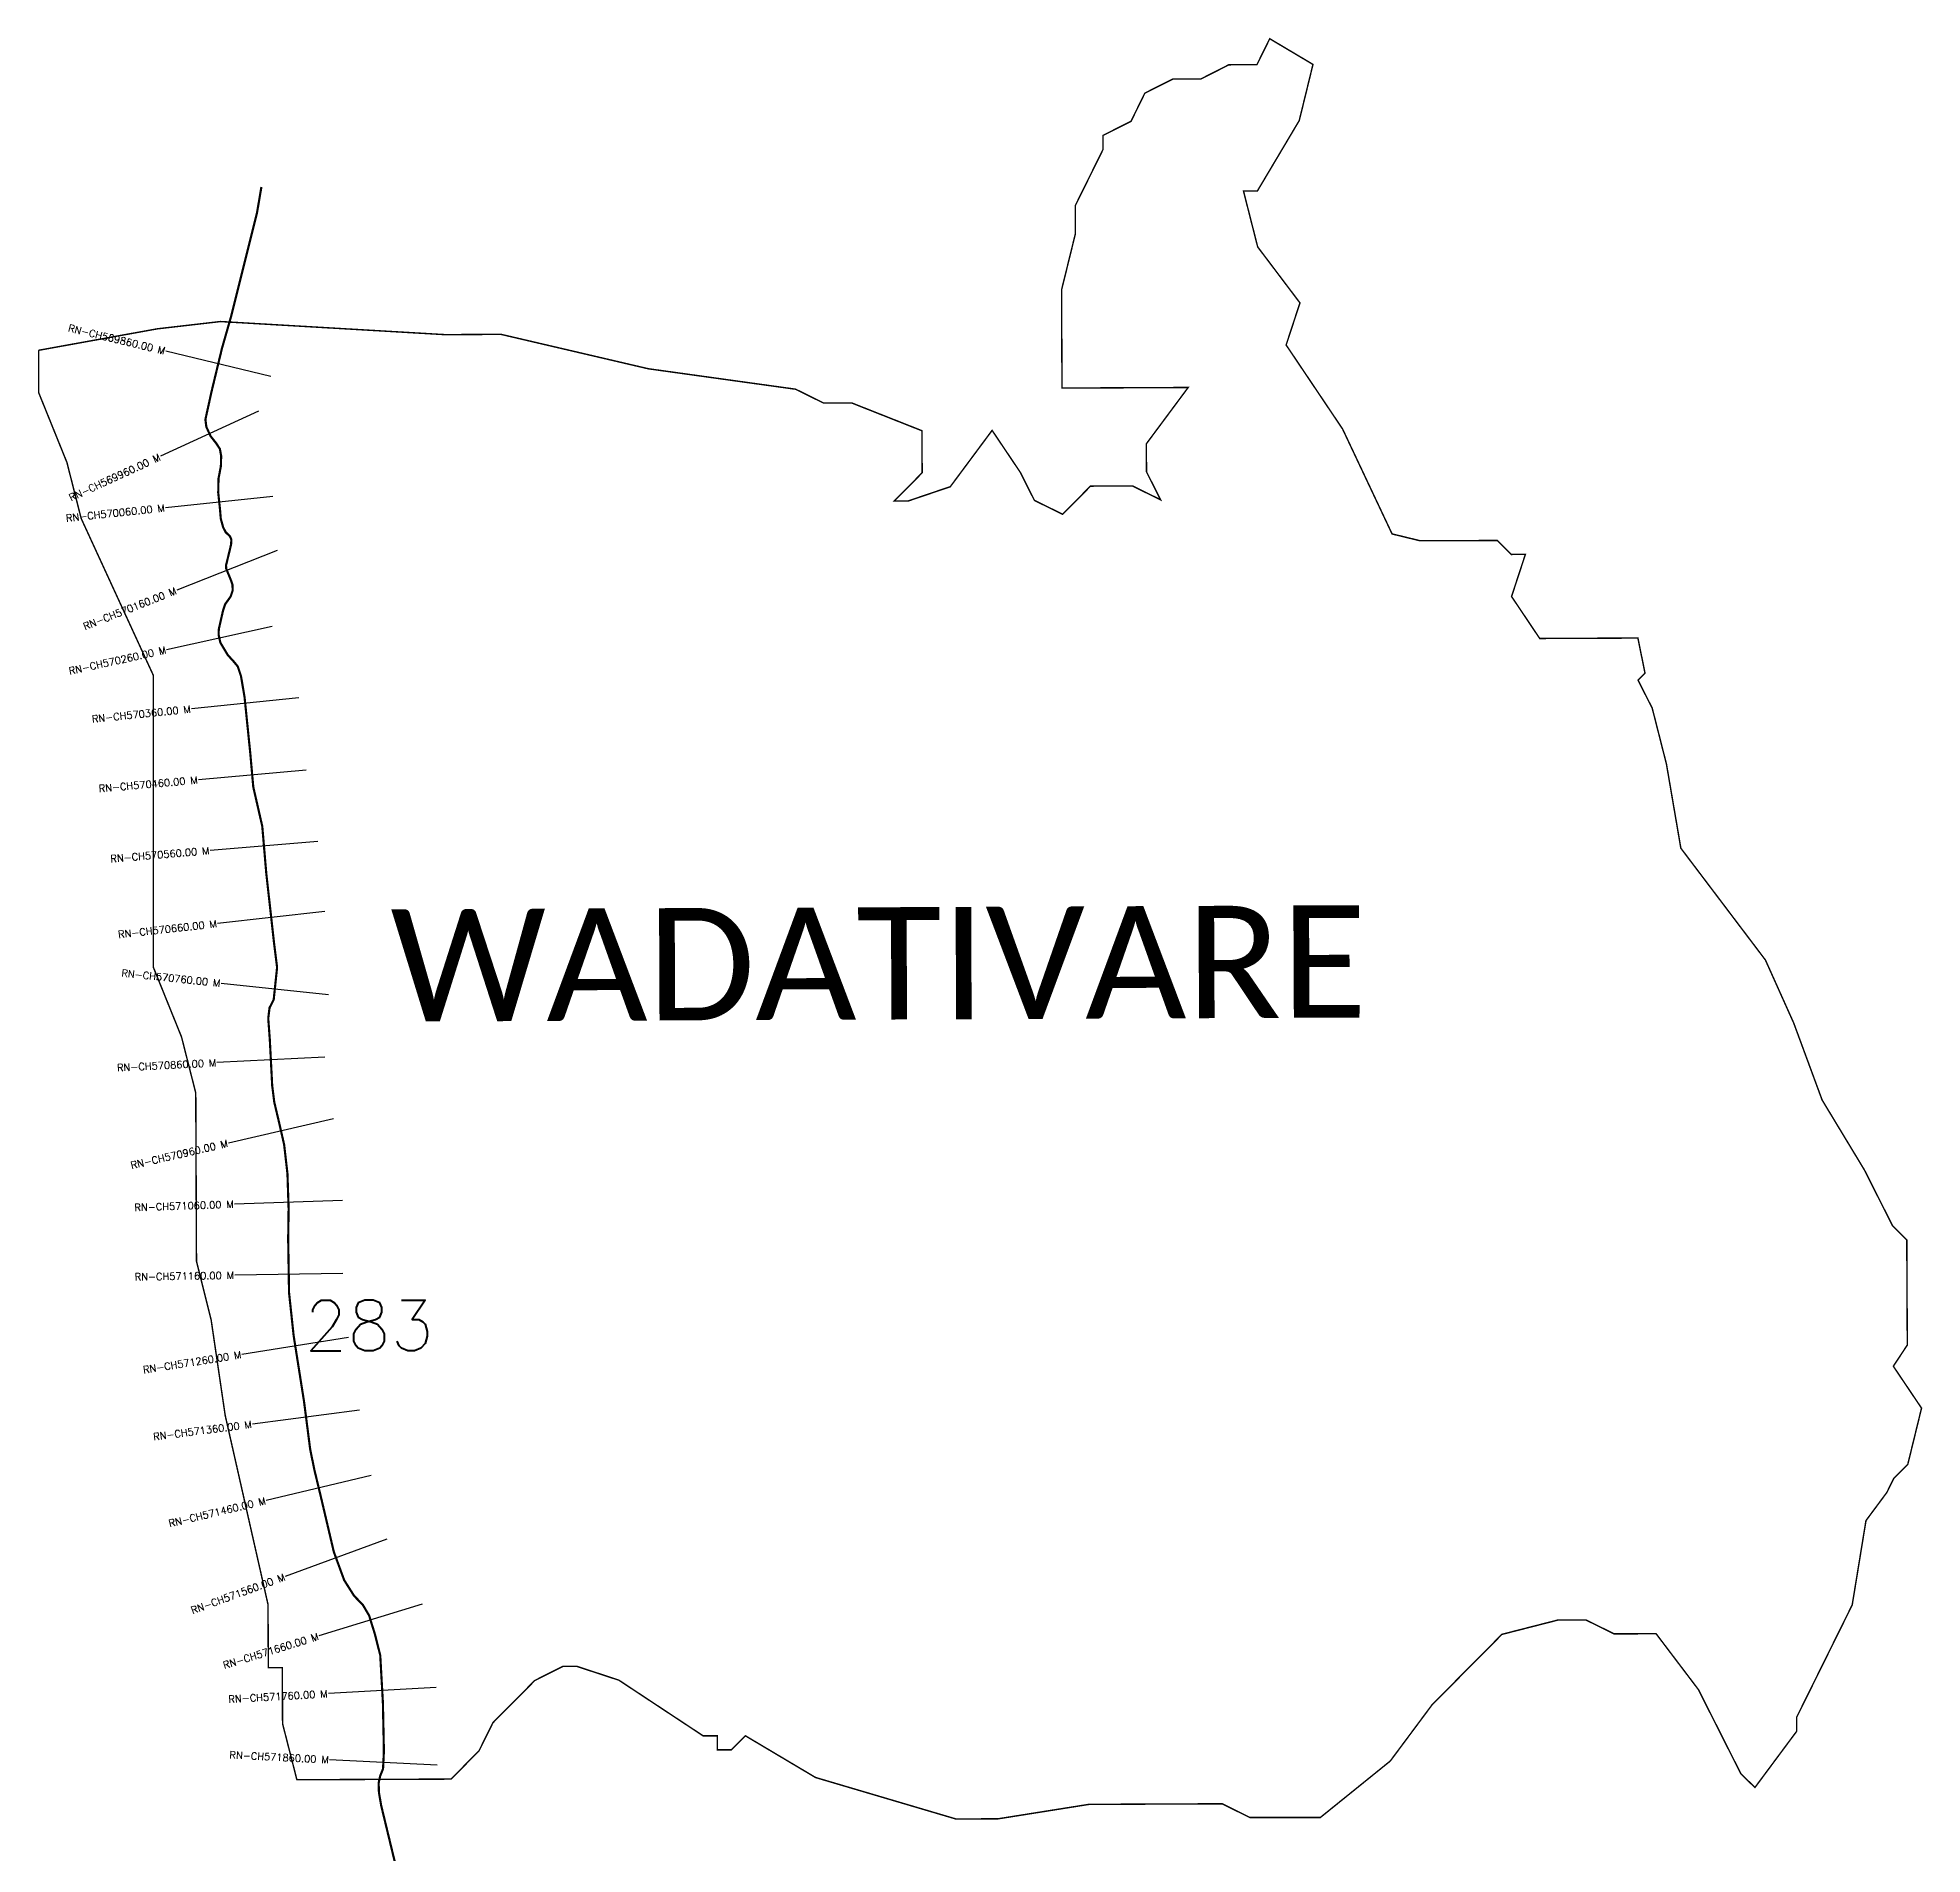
# Model space of a CAD drawing. Header units: metres. Extents: x 321593 to 324212, y 1841156 to 1845960.
# Drawn here: x 321593 to 324212, y 1843437 to 1845960 of the extents above; entities that cross this region are included whole.
import ezdxf
from ezdxf.enums import TextEntityAlignment as Align

# ---------------------------------------------------------------- set-up
doc = ezdxf.new("R2010")
doc.units = ezdxf.units.M
for name, color, linetype in [('CS', 134, 'Continuous'), ('CSMark', 6, 'Continuous'), ('NATURALLY PROTECTED', 3, 'Continuous'), ('VILLAGE NAME', 250, 'Continuous')]:
    doc.layers.add(name, color=color, linetype=linetype)
doc.styles.get("Standard").update_dxf_attribs({"font": 'simplex.shx'})

msp = doc.modelspace()

# ---------------------------------------------------------------- linework, layer by layer
at = {"color": 6, "const_width": 2, "flags": 128}
msp.add_lwpolyline([(321594.4, 1845526.1), (321759.8, 1845556), (321847.4, 1845566.1), (322159.2, 1845547.9), (322237.1, 1845548.3), (322441.8, 1845500.5), (322646.4, 1845472.1), (322685.5, 1845452.8), (322724.4, 1845453), (322822, 1845414.4), (322822.2, 1845356), (322783.5, 1845316.9), (322802.9, 1845316.9), (322861.3, 1845336.7), (322919.4, 1845414.9), (322958.6, 1845356.6), (322978.2, 1845317.7), (323017.3, 1845298.4), (323056.1, 1845337.5), (323114.5, 1845337.7), (323153.5, 1845318.5), (323133.9, 1845357.3), (323133.7, 1845396.3), (323191.8, 1845474.5), (323016.5, 1845473.7), (323015.9, 1845610), (323035.1, 1845688), (323034.9, 1845727), (323071.6, 1845801.2), (323073.5, 1845805.1), (323073.5, 1845824.6), (323112.4, 1845844.2), (323131.6, 1845883.3), (323170.5, 1845902.9), (323209.5, 1845903), (323248.3, 1845922.7), (323287.3, 1845922.8), (323305.1, 1845958.9), (323365.2, 1845923.2), (323346.1, 1845845.2), (323288, 1845747.5), (323268.6, 1845747.5), (323288.4, 1845669.7), (323347.1, 1845592), (323327.9, 1845533.5), (323406.3, 1845416.9), (323475.1, 1845271.1), (323514.1, 1845261.6), (323621.2, 1845262), (323640.8, 1845242.6), (323660.3, 1845242.7), (323641.1, 1845184.2), (323680.2, 1845125.9), (323816.6, 1845126.5), (323826.5, 1845077.8), (323816.8, 1845068), (323836.5, 1845029.2), (323856.3, 1844951.4), (323876.3, 1844834.6), (323993.8, 1844679.3), (324033.1, 1844591.8), (324072.6, 1844484.8), (324131.4, 1844387.6), (324170.6, 1844309.9), (324190.2, 1844290.5), (324190.9, 1844144.5), (324171.5, 1844115.1), (324210.7, 1844056.9), (324191.6, 1843978.9), (324172.1, 1843959.3), (324162.5, 1843939.8), (324133.5, 1843900.7), (324114.9, 1843786.8), (324114.5, 1843783.8), (324037.2, 1843627.6), (324037.3, 1843608.2), (323979.2, 1843530), (323959.6, 1843549.3), (323900.7, 1843666), (323841.9, 1843743.6), (323783.5, 1843743.4), (323744.5, 1843762.7), (323705.5, 1843762.6), (323627.7, 1843742.7), (323530.7, 1843644.9), (323472.6, 1843566.8), (323375.5, 1843488.4), (323277.4, 1843488.4), (323239.1, 1843507.4), (323054.1, 1843506.6), (322927.6, 1843486.5), (322869.1, 1843486.3), (322674.1, 1843543.9), (322576.5, 1843601.9), (322557.1, 1843582.4), (322537.6, 1843582.3), (322537.5, 1843601.8), (322518, 1843601.7), (322400.8, 1843679.1), (322342.3, 1843698.3), (322322.9, 1843698.2), (322284, 1843678.6), (322225.8, 1843619.9), (322206.5, 1843580.9), (322167.7, 1843541.7), (321953.5, 1843540.8), (321933.6, 1843618.7), (321933.3, 1843696.6), (321913.8, 1843696.5), (321913.4, 1843784.1), (321853.9, 1844046.8), (321834.4, 1844179.3), (321814, 1844260.9), (321813, 1844494.7), (321793.2, 1844572.5), (321753.9, 1844669.7), (321753.9, 1845075), (321653.8, 1845292.6), (321634, 1845370.4), (321594.6, 1845467.7), (321594.6, 1845526.1)], dxfattribs=at)
at = {"layer": 'CS'}
for p, q in [((321917.1, 1845489.6), (321771.3, 1845524.9)), ((321900.2, 1845441.7), (321764, 1845378.9)), ((321920.2, 1845323.3), (321771, 1845307.5)), ((321926, 1845248.3), (321786.5, 1845193.2)), ((321919.1, 1845142.5), (321772.5, 1845110.3)), ((321956.3, 1845043.4), (321807.1, 1845028.1)), ((321966.2, 1844942.9), (321816.7, 1844929.6)), ((321982.5, 1844844.1), (321833, 1844831.5)), ((321992.3, 1844746.6), (321843.3, 1844730)), ((321997.4, 1844631.1), (321848.2, 1844646.9)), ((321992.3, 1844544.5), (321842.5, 1844536.8)), ((322004.5, 1844458.8), (321858.3, 1844425.1)), ((322016.7, 1844345.3), (321866.8, 1844340.2)), ((322017.2, 1844244), (321867.2, 1844241.5)), ((322025.3, 1844155), (321877.1, 1844131.6)), ((322040.6, 1844054), (321891.8, 1844034.8)), ((322056.8, 1843963.5), (321910.9, 1843928.7)), ((322078.3, 1843874.9), (321937.4, 1843823.3)), ((322127.4, 1843784.8), (321984.2, 1843740.5)), ((322147, 1843668.8), (321997.2, 1843660.4)), ((322148.6, 1843560.9), (321998.8, 1843568.4))]:
    msp.add_line(p, q, dxfattribs=at)
at = {"layer": 'NATURALLY PROTECTED', "const_width": 3, "flags": 128}
msp.add_lwpolyline([(321904.2, 1845753), (321898, 1845716.6), (321862.5, 1845574.7), (321849.2, 1845528), (321834.9, 1845468.7), (321826.4, 1845430.1), (321827.7, 1845419.8), (321833.6, 1845406.9), (321841.4, 1845397), (321846.5, 1845389.2), (321848.3, 1845379.4), (321847.9, 1845365.2), (321844.6, 1845347.9), (321844.2, 1845328.5), (321846.6, 1845305.9), (321847.8, 1845292), (321851.1, 1845280.2), (321854.6, 1845273.5), (321860.6, 1845267.6), (321862.4, 1845263.4), (321862.2, 1845257.2), (321860.4, 1845249.3), (321855.1, 1845227.6), (321855.2, 1845223.3), (321857.9, 1845216.5), (321861.9, 1845206.8), (321864, 1845200.5), (321864.3, 1845192.5), (321861.6, 1845184.4), (321853.8, 1845173.4), (321850.9, 1845164.7), (321845, 1845138.7), (321844.8, 1845130.9), (321847.1, 1845120.3), (321857.4, 1845103), (321865.6, 1845094), (321871.4, 1845087), (321875.9, 1845073.3), (321880.8, 1845044.4), (321888.8, 1844965.9), (321892.9, 1844919.7), (321905.4, 1844865.1), (321911, 1844799.4), (321921.7, 1844703.5), (321926, 1844669.1), (321921.3, 1844624.4), (321915.5, 1844612.9), (321913.7, 1844598.3), (321915.9, 1844568.5), (321919.2, 1844504.7), (321922.1, 1844481.8), (321928.5, 1844454.8), (321935.8, 1844422.8), (321940.4, 1844382.5), (321942, 1844333.9), (321941.4, 1844291.8), (321942.6, 1844217.3), (321949, 1844157.5), (321963.4, 1844066.3), (321972, 1843999.5), (321977.9, 1843970.8), (321986.4, 1843935.5), (322004.8, 1843857.3), (322019.2, 1843818), (322033, 1843796.2), (322045.1, 1843783.7), (322053.9, 1843768.8), (322061.9, 1843742.9), (322069.3, 1843713.7), (322073, 1843647.9), (322074.4, 1843580.3), (322073.2, 1843555.9), (322069.1, 1843545.8), (322067.1, 1843536.1), (322067.5, 1843523), (322070.6, 1843505), (322086.1, 1843440.9), (322102, 1843375.7)], dxfattribs=at)

# ---------------------------------------------------------------- texts
at = {"insert": (321963.7, 1844206.7), "char_height": 70, "attachment_point": 1}
msp.add_mtext_dynamic_manual_height_columns('283', width=95.172, gutter_width=1, heights=[0], dxfattribs=at)
at = {"layer": 'CSMark'}
for s, rotation, p in [('RN-CH569860.00 M', 346.4148, (321770.3, 1845525.1)), ('RN-CH569960.00 M', 24.7264, (321763.1, 1845378.5)), ('RN-CH570060.00 M', 6.0474, (321770, 1845307.4)), ('RN-CH570160.00 M', 21.5759, (321785.6, 1845192.8)), ('RN-CH570260.00 M', 12.3938, (321771.6, 1845110.1)), ('RN-CH570360.00 M', 5.8374, (321806.1, 1845028)), ('RN-CH570460.00 M', 5.0757, (321815.7, 1844929.5)), ('RN-CH570560.00 M', 4.834, (321832, 1844831.4)), ('RN-CH570660.00 M', 6.3537, (321842.3, 1844729.9)), ('RN-CH570760.00 M', 353.974, (321847.2, 1844647)), ('RN-CH570860.00 M', 2.947, (321841.5, 1844536.7)), ('RN-CH570960.00 M', 13.0001, (321857.4, 1844424.9)), ('RN-CH571060.00 M', 1.9334, (321865.8, 1844340.2)), ('RN-CH571160.00 M', 0.9448, (321866.2, 1844241.5)), ('RN-CH571260.00 M', 8.9626, (321876.2, 1844131.4)), ('RN-CH571360.00 M', 7.3619, (321890.8, 1844034.7)), ('RN-CH571460.00 M', 13.4135, (321909.9, 1843928.5)), ('RN-CH571560.00 M', 20.1149, (321936.5, 1843822.9)), ('RN-CH571660.00 M', 17.2061, (321983.2, 1843740.2)), ('RN-CH571760.00 M', 3.2113, (321996.2, 1843660.3)), ('RN-CH571860.00 M', 357.1111, (321997.8, 1843568.5))]:
    msp.add_text(s, height=10, rotation=rotation, dxfattribs=at).set_placement(p, align=Align.MIDDLE_RIGHT)
at = {"layer": 'VILLAGE NAME', "insert": (322083.2, 1844749.7), "char_height": 155.989, "attachment_point": 1, "rotation": 0.2435}
msp.add_mtext_dynamic_manual_height_columns('{\\fCalibri|b0|i0|c0|p34;WADATIVARE}', width=3672.639, gutter_width=779.9, heights=[0], dxfattribs=at)

doc.saveas('drawing.dxf')
